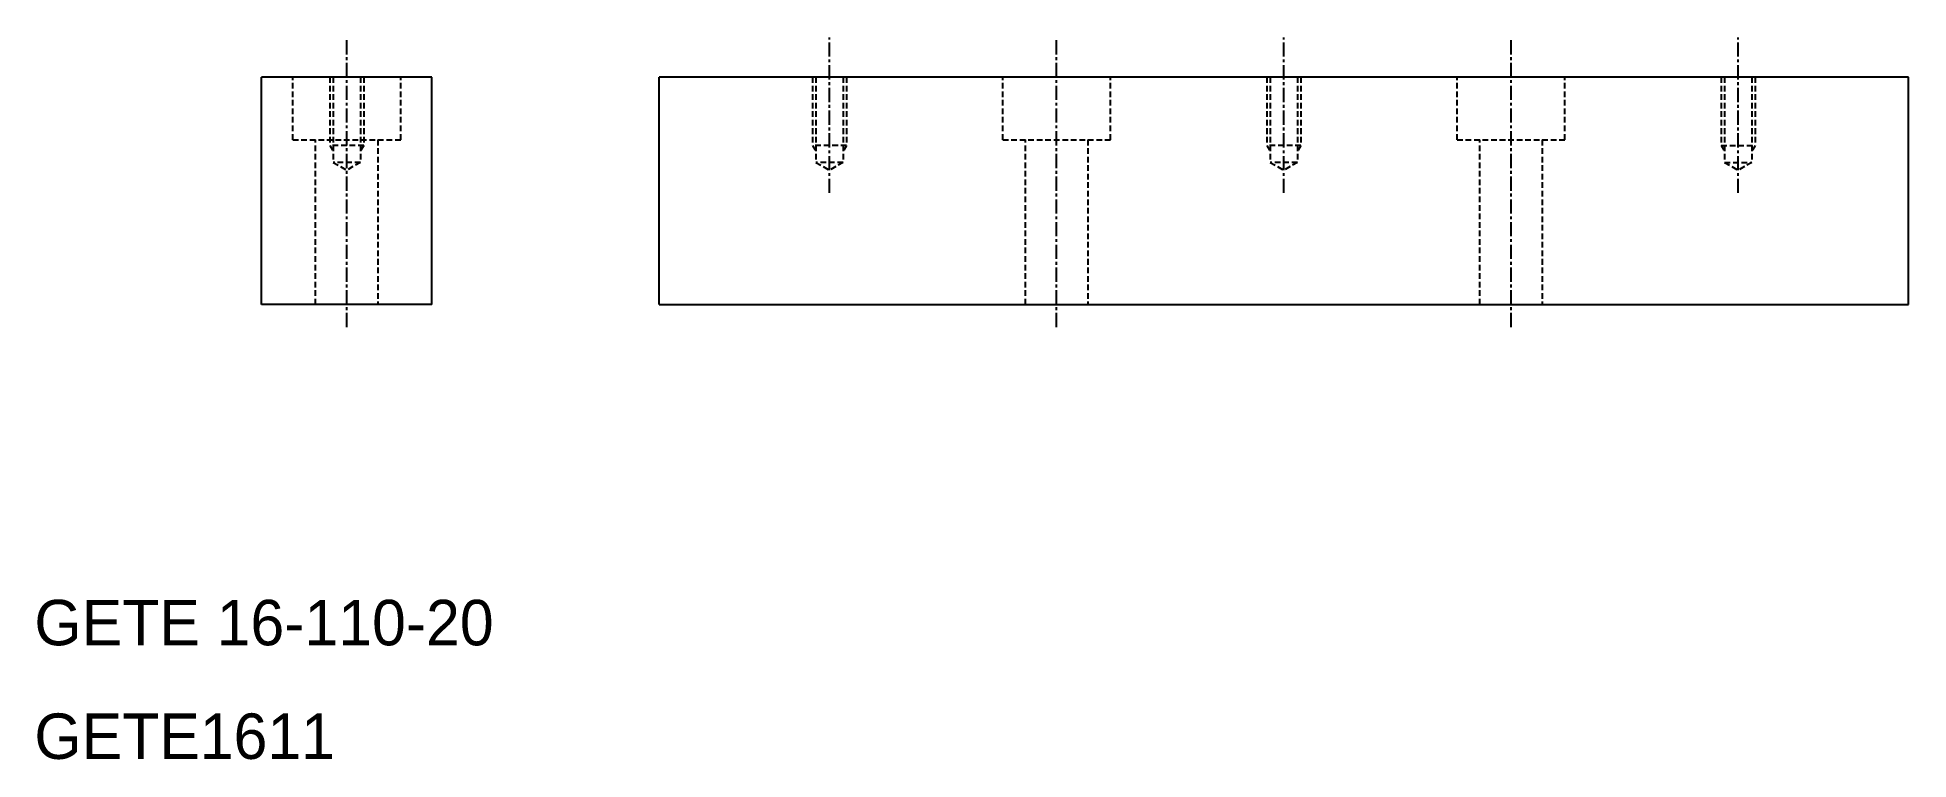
# Model space of a CAD drawing. Extents: x 10 to 175, y 10 to 74.
import ezdxf

# ---------------------------------------------------------------- set-up
doc = ezdxf.new("R2010")
doc.units = 0
doc.linetypes.add('CENTER', pattern=[2, 1.25, -0.25, 0.25, -0.25])
doc.linetypes.add('DASHED', pattern=[0.75, 0.5, -0.25])
doc.layers.get('0').update_dxf_attribs({"linetype": 'CONTINUOUS'})
doc.layers.add('CENTER', color=1, linetype='CENTER')

msp = doc.modelspace()

# ---------------------------------------------------------------- linework, layer by layer
at = {"color": 7, "linetype": 'CONTINUOUS'}
for p, q in [((45, 70), (30, 70)), ((30, 50), (30, 70)), ((45, 50), (45, 70)), ((175, 70), (65, 70)), ((65, 50), (65, 70)), ((175, 50), (175, 70)), ((45, 50), (30, 50)), ((65, 50), (175, 50))]:
    msp.add_line(p, q, dxfattribs=at)
at = {"color": 3, "linetype": 'DASHED'}
for p, q in [((32.75, 64.5), (32.75, 70)), ((36, 70), (36, 64)), ((36.3, 70), (36.3, 62.5)), ((38.7, 70), (38.7, 62.5)), ((39, 70), (39, 64)), ((42.25, 64.5), (42.25, 70)), ((78.5, 70), (78.5, 64)), ((78.8, 70), (78.8, 62.5)), ((81.2, 70), (81.2, 62.5)), ((81.5, 70), (81.5, 64)), ((95.25, 64.5), (95.25, 70)), ((104.75, 64.5), (104.75, 70)), ((118.5, 70), (118.5, 64)), ((118.8, 70), (118.8, 62.5)), ((121.2, 70), (121.2, 62.5)), ((121.5, 70), (121.5, 64)), ((135.25, 64.5), (135.25, 70)), ((144.75, 64.5), (144.75, 70)), ((158.5, 70), (158.5, 64)), ((158.8, 70), (158.8, 62.5)), ((161.2, 70), (161.2, 62.5)), ((161.5, 70), (161.5, 64)), ((32.75, 64.5), (42.25, 64.5)), ((34.75, 50), (34.75, 64.5)), ((40.25, 64.5), (40.25, 50)), ((95.25, 64.5), (104.75, 64.5)), ((97.25, 50), (97.25, 64.5)), ((102.75, 64.5), (102.75, 50)), ((135.25, 64.5), (144.75, 64.5)), ((137.25, 50), (137.25, 64.5)), ((142.75, 64.5), (142.75, 50)), ((39, 64), (36, 64)), ((36, 64), (36.3, 63.48)), ((39, 64), (38.7, 63.48)), ((81.5, 64), (78.5, 64)), ((78.5, 64), (78.8, 63.48)), ((81.5, 64), (81.2, 63.48)), ((121.5, 64), (118.5, 64)), ((118.5, 64), (118.8, 63.48)), ((121.5, 64), (121.2, 63.48)), ((158.5, 64), (161.5, 64)), ((158.5, 64), (158.8, 63.48)), ((161.5, 64), (161.2, 63.48)), ((38.7, 62.5), (36.3, 62.5)), ((36.3, 62.5), (37.5, 61.81)), ((38.7, 62.5), (37.5, 61.81)), ((78.8, 62.5), (80, 61.81)), ((81.2, 62.5), (78.8, 62.5)), ((81.2, 62.5), (80, 61.81)), ((121.2, 62.5), (118.8, 62.5)), ((118.8, 62.5), (120, 61.81)), ((121.2, 62.5), (120, 61.81)), ((158.8, 62.5), (160, 61.81)), ((158.8, 62.5), (161.2, 62.5)), ((161.2, 62.5), (160, 61.81))]:
    msp.add_line(p, q, dxfattribs=at)
at = {"layer": 'CENTER', "color": 1, "linetype": 'CENTER'}
for p, q in [((37.5, 48), (37.5, 73.5)), ((80, 59.81), (80, 73.5)), ((100, 48), (100, 73.5)), ((120, 59.81), (120, 73.5)), ((140, 48), (140, 73.5)), ((160, 59.81), (160, 73.5))]:
    msp.add_line(p, q, dxfattribs=at)

# ---------------------------------------------------------------- texts
at = {"color": 7, "linetype": 'CONTINUOUS'}
for s, p in [('GETE 16-110-20', (10, 20)), ('GETE1611', (10, 10))]:
    msp.add_text(s, height=4, dxfattribs=at).set_placement(p)

doc.saveas('drawing.dxf')
